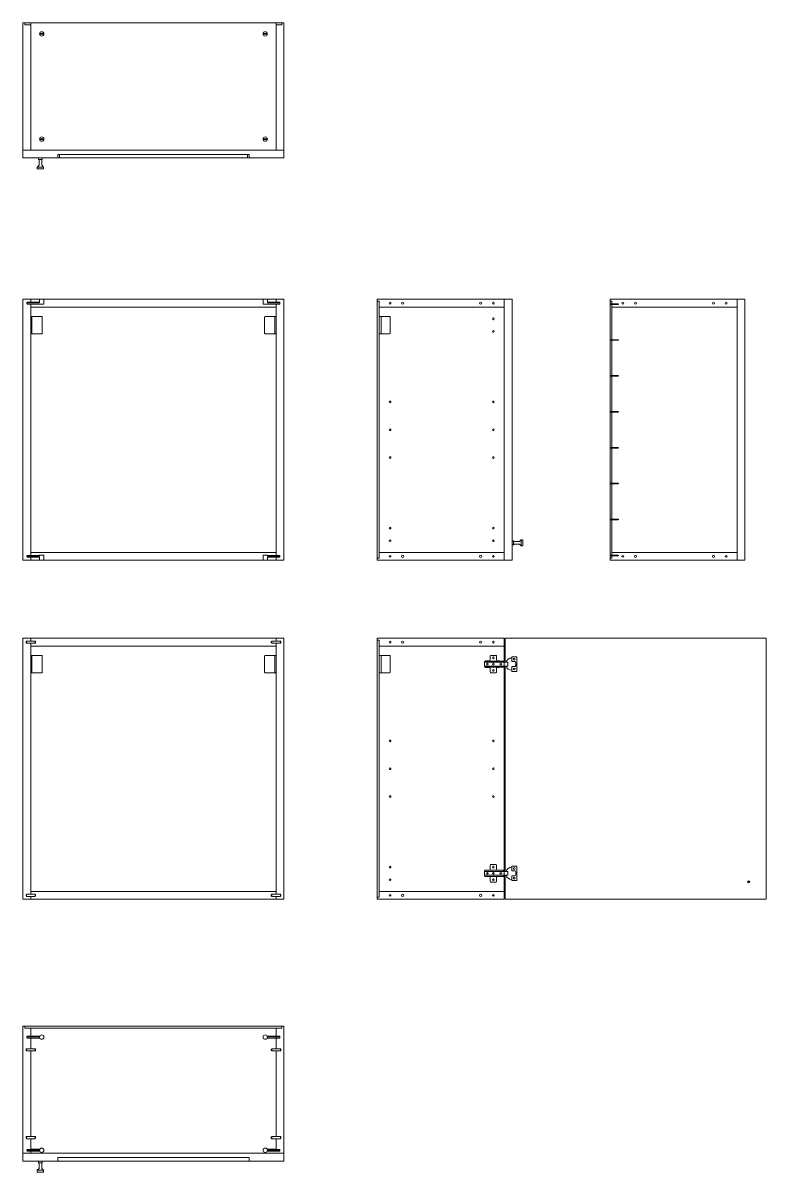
# Model space of a CAD drawing. Header units: centimetres. Extents: x -2268 to 3762, y -1681 to 1458.
# Drawn here: x 3379.1 to 3550, y -1449.5 to -1185.4 of the extents above; entities that cross this region are included whole.
import ezdxf

# ---------------------------------------------------------------- set-up
doc = ezdxf.new("R2010")
doc.units = ezdxf.units.CM
for name, color, linetype, lineweight in [('0_Num_Penna__6', 6, 'Continuous', 18), ('A-FURN_Num_Penna__252_Num_Penna__252_Num_Penna__3_Num_Penna__252_Num_Penna__252_Num_Penna__252_Num_Penna__252_Num_Penna__252_Num_Penna__252_Num_Penna__252_Num_Penna__252_Num_Penna__252_Num_Penna__252_Num_Penna__252_Num_Penna__5', 5, 'Continuous', 18), ('A-FURN_Num_Penna__252_Num_Penna__252_Num_Penna__3_Num_Penna__252_Num_Penna__252_Num_Penna__252_Num_Penna__252_Num_Penna__252_Num_Penna__252_Num_Penna__252_Num_Penna__252_Num_Penna__252_Num_Penna__252_Num_Penna__252_Num_Penna__6', 6, 'Continuous', 18), ('A-SECT-PATT_Num_Penna__6_Num_Penna__6_Num_Penna__6_Num_Penna__6_Num_Penna__6_Num_Penna__6_Num_Penna__6_Num_Penna__6_Num_Penna__6_Num_Penna__6_Num_Penna__6_Num_Penna__6_Num_Penna__6_Num_Penna__2', 2, 'Continuous', 18), ('A-SECT-PATT_Num_Penna__6_Num_Penna__6_Num_Penna__6_Num_Penna__6_Num_Penna__6_Num_Penna__6_Num_Penna__6_Num_Penna__6_Num_Penna__6_Num_Penna__6_Num_Penna__6_Num_Penna__6_Num_Penna__6_Num_Penna__6', 6, 'Continuous', 18), ('INFO_Num_Penna__2_Num_Penna__2_Num_Penna__2_Num_Penna__2_Num_Penna__5', 5, 'Continuous', 18), ('PDF _Geometria_Num_Penna__5', 5, 'Continuous', 18), ('PDF10_Geometry_Num_Penna__7_Num_Penna__7_Num_Penna__7_Num_Penna__7_Num_Penna__7_Num_Penna__7_Num_Penna__7_Num_Penna__6', 6, 'Continuous', 18), ('PDF10_Solid Fills_Num_Penna__5_Num_Penna__5_Num_Penna__5_Num_Penna__5_Num_Penna__5_Num_Penna__5_Num_Penna__5_Num_Penna__5', 5, 'Continuous', 18), ('PDF10_Solid Fills_Num_Penna__82_Num_Penna__82_Num_Penna__82_Num_Penna__82_Num_Penna__82_Num_Penna__82_Num_Penna__82_Num_Penna__82', 82, 'Continuous', 18), ('PDF16_Geometry_Num_Penna__5_Num_Penna__5_Num_Penna__5_Num_Penna__5_Num_Penna__5_Num_Penna__5_Num_Penna__5_Num_Penna__5_Num_Penna__5_Num_Penna__5_Num_Penna__5_Num_Penna__5_Num_Penna__5_Num_Penna__5', 5, 'Continuous', 18), ('PDF16_Geometry_Num_Penna__6_Num_Penna__6_Num_Penna__3_Num_Penna__3_Num_Penna__3_Num_Penna__3_Num_Penna__3_Num_Penna__3_Num_Penna__3_Num_Penna__3_Num_Penna__3_Num_Penna__3_Num_Penna__3_Num_Penna__3', 3, 'Continuous', 18), ('PDF16_Geometry_Num_Penna__6_Num_Penna__6_Num_Penna__6_Num_Penna__6_Num_Penna__6_Num_Penna__6_Num_Penna__6_Num_Penna__6_Num_Penna__6_Num_Penna__6_Num_Penna__6_Num_Penna__6_Num_Penna__6_Num_Penna__2', 2, 'Continuous', 18), ('PDF16_Geometry_Num_Penna__6_Num_Penna__6_Num_Penna__6_Num_Penna__6_Num_Penna__6_Num_Penna__6_Num_Penna__6_Num_Penna__6_Num_Penna__6_Num_Penna__6_Num_Penna__6_Num_Penna__6_Num_Penna__6_Num_Penna__5', 5, 'Continuous', 18), ('PDF16_Geometry_Num_Penna__6_Num_Penna__6_Num_Penna__6_Num_Penna__6_Num_Penna__6_Num_Penna__6_Num_Penna__6_Num_Penna__6_Num_Penna__6_Num_Penna__6_Num_Penna__6_Num_Penna__6_Num_Penna__6_Num_Penna__6', 6, 'Continuous', 18), ('PDF22_Geometry_Num_Penna__1_Num_Penna__255_Num_Penna__255_Num_Penna__255_Num_Penna__255_Num_Penna__5', 5, 'Continuous', 18), ('PDF22_Geometry_Num_Penna__1_Num_Penna__255_Num_Penna__255_Num_Penna__255_Num_Penna__255_Num_Penna__6', 6, 'Continuous', 18), ('PDF22_Geometry_Num_Penna__1_Num_Penna__255_Num_Penna__5_Num_Penna__5_Num_Penna__5', 5, 'Continuous', 18), ('PDF22_Solid Fills_Num_Penna__7_Num_Penna__7_Num_Penna__254_Num_Penna__254_Num_Penna__254_Num_Penna__254', 254, 'Continuous', 18), ('PDF2_Geometry_Num_Penna__7_Num_Penna__7_Num_Penna__7_Num_Penna__7_Num_Penna__7_Num_Penna__7_Num_Penna__7_Num_Penna__5', 5, 'Continuous', 18), ('PDF2_Geometry_Num_Penna__7_Num_Penna__7_Num_Penna__7_Num_Penna__7_Num_Penna__7_Num_Penna__7_Num_Penna__7_Num_Penna__6', 6, 'Continuous', 18), ('VITE_Num_Penna__5', 5, 'Continuous', 18), ('VITE_Num_Penna__6', 6, 'Continuous', 18)]:
    doc.layers.add(name, color=color, linetype=linetype, lineweight=lineweight)

msp = doc.modelspace()

# ---------------------------------------------------------------- linework, layer by layer
at = {"layer": '0_Num_Penna__6', "color": 6, "linetype": 'Continuous', "lineweight": 18}
for p, q in [((3382.9198, -1249.529), (3382.9198, -1248.8576)), ((3383.9198, -1250.0149), (3383.9198, -1248.8576)), ((3434.3198, -1250.0149), (3434.3198, -1248.8576)), ((3435.3198, -1249.529), (3435.3198, -1248.8576)), ((3380.9198, -1249.529), (3382.9198, -1249.529)), ((3382.9198, -1250.0149), (3382.9198, -1249.9861)), ((3382.9198, -1250.0149), (3383.9198, -1250.0149)), ((3435.3198, -1250.0149), (3434.3198, -1250.0149)), ((3437.3198, -1249.529), (3435.3198, -1249.529)), ((3435.3198, -1250.0149), (3435.3198, -1249.9861)), ((3380.9198, -1308.1861), (3382.9198, -1308.1861)), ((3382.9198, -1307.7002), (3383.9198, -1307.7002)), ((3382.9198, -1307.7002), (3382.9198, -1307.729)), ((3382.9198, -1308.1861), (3382.9198, -1308.8576)), ((3383.9198, -1307.7002), (3383.9198, -1307.729)), ((3383.9198, -1307.729), (3383.9198, -1308.8576)), ((3435.3198, -1307.7002), (3434.3198, -1307.7002)), ((3434.3198, -1307.7002), (3434.3198, -1307.729)), ((3434.3198, -1307.729), (3434.3198, -1308.8576)), ((3435.3198, -1307.7002), (3435.3198, -1307.729)), ((3437.3198, -1308.1861), (3435.3198, -1308.1861)), ((3435.3198, -1308.1861), (3435.3198, -1308.8576)), ((3379.9198, -1327.4306), (3379.8198, -1327.5306)), ((3379.8198, -1327.5306), (3379.8198, -1327.8306)), ((3379.9198, -1327.9306), (3379.8198, -1327.8306)), ((3381.9198, -1327.4306), (3382.0198, -1327.5306)), ((3381.9198, -1327.9306), (3382.0198, -1327.8306)), ((3382.0198, -1327.5306), (3382.0198, -1327.8306)), ((3436.3198, -1327.4306), (3436.2198, -1327.5306)), ((3436.2198, -1327.5306), (3436.2198, -1327.8306)), ((3436.3198, -1327.9306), (3436.2198, -1327.8306)), ((3438.3198, -1327.4306), (3438.4198, -1327.5306)), ((3438.3198, -1327.9306), (3438.4198, -1327.8306)), ((3438.4198, -1327.5306), (3438.4198, -1327.8306)), ((3379.9198, -1385.6306), (3379.8198, -1385.7306)), ((3379.8198, -1386.0306), (3379.8198, -1385.7306)), ((3379.9198, -1386.1306), (3379.8198, -1386.0306)), ((3381.9198, -1385.6306), (3382.0198, -1385.7306)), ((3381.9198, -1386.1306), (3382.0198, -1386.0306)), ((3382.0198, -1386.0306), (3382.0198, -1385.7306)), ((3436.3198, -1385.6306), (3436.2198, -1385.7306)), ((3436.2198, -1386.0306), (3436.2198, -1385.7306)), ((3436.3198, -1386.1306), (3436.2198, -1386.0306)), ((3438.3198, -1385.6306), (3438.4198, -1385.7306)), ((3438.3198, -1386.1306), (3438.4198, -1386.0306)), ((3438.4198, -1386.0306), (3438.4198, -1385.7306)), ((3380.9198, -1418.7092), (3382.9751, -1418.7092)), ((3437.3198, -1418.7092), (3435.2645, -1418.7092)), ((3379.9198, -1421.134), (3379.8198, -1421.234)), ((3379.8198, -1421.234), (3379.8198, -1421.534)), ((3379.9198, -1421.634), (3379.8198, -1421.534)), ((3381.9198, -1421.134), (3382.0198, -1421.234)), ((3381.9198, -1421.634), (3382.0198, -1421.534)), ((3382.0198, -1421.234), (3382.0198, -1421.534)), ((3436.3198, -1421.134), (3436.2198, -1421.234)), ((3436.2198, -1421.234), (3436.2198, -1421.534)), ((3436.3198, -1421.634), (3436.2198, -1421.534)), ((3438.3198, -1421.134), (3438.4198, -1421.234)), ((3438.3198, -1421.634), (3438.4198, -1421.534)), ((3438.4198, -1421.234), (3438.4198, -1421.534)), ((3379.9198, -1441.3272), (3379.8198, -1441.4272)), ((3379.8198, -1441.7272), (3379.8198, -1441.4272)), ((3379.9198, -1441.8272), (3379.8198, -1441.7272)), ((3381.9198, -1441.3272), (3382.0198, -1441.4272)), ((3381.9198, -1441.8272), (3382.0198, -1441.7272)), ((3382.0198, -1441.7272), (3382.0198, -1441.4272)), ((3436.3198, -1441.3272), (3436.2198, -1441.4272)), ((3436.2198, -1441.7272), (3436.2198, -1441.4272)), ((3436.3198, -1441.8272), (3436.2198, -1441.7272)), ((3438.3198, -1441.3272), (3438.4198, -1441.4272)), ((3438.3198, -1441.8272), (3438.4198, -1441.7272)), ((3438.4198, -1441.7272), (3438.4198, -1441.4272)), ((3380.9198, -1444.252), (3382.9751, -1444.252)), ((3437.3198, -1444.252), (3435.2645, -1444.252))]:
    msp.add_line(p, q, dxfattribs=at)
for p in [(3382.9198, -1307.729), (3435.3198, -1307.729)]:
    msp.add_point(p, dxfattribs=at)
at = {"layer": 'A-FURN_Num_Penna__252_Num_Penna__252_Num_Penna__3_Num_Penna__252_Num_Penna__252_Num_Penna__252_Num_Penna__252_Num_Penna__252_Num_Penna__252_Num_Penna__252_Num_Penna__252_Num_Penna__252_Num_Penna__252_Num_Penna__252_Num_Penna__5', "color": 5, "linetype": 'Continuous', "lineweight": 18}
for p, q in [((3380.9198, -1249.561), (3380.9198, -1249.6273)), ((3380.9198, -1249.888), (3380.9198, -1249.9542)), ((3437.3198, -1249.561), (3437.3198, -1249.6273)), ((3437.3198, -1249.888), (3437.3198, -1249.9542)), ((3514.1142, -1249.8326), (3514.1142, -1250.1326)), ((3514.1742, -1249.9103), (3514.1742, -1250.0549)), ((3514.1142, -1258.0826), (3514.1142, -1258.3826)), ((3514.1742, -1258.1603), (3514.1742, -1258.3049)), ((3514.1742, -1266.4103), (3514.1742, -1266.5549)), ((3514.1142, -1274.5826), (3514.1142, -1274.8826)), ((3514.1742, -1274.6603), (3514.1742, -1274.8049)), ((3514.1142, -1282.8326), (3514.1142, -1283.1326)), ((3514.1742, -1282.9103), (3514.1742, -1283.0549)), ((3514.1142, -1291.0826), (3514.1142, -1291.3826)), ((3514.1742, -1291.1603), (3514.1742, -1291.3049)), ((3514.1142, -1299.3326), (3514.1142, -1299.6326)), ((3514.1742, -1299.4103), (3514.1742, -1299.5549)), ((3380.9198, -1307.8271), (3380.9198, -1307.761)), ((3380.9198, -1308.1542), (3380.9198, -1308.0878)), ((3437.3198, -1307.8271), (3437.3198, -1307.761)), ((3437.3198, -1308.1542), (3437.3198, -1308.0878)), ((3514.1142, -1307.5826), (3514.1142, -1307.8826)), ((3514.1742, -1307.6603), (3514.1742, -1307.8049)), ((3489.7854, -1332.2808), (3489.7854, -1333.1804)), ((3489.7854, -1381.2804), (3489.7854, -1380.3808)), ((3380.9198, -1418.284), (3380.9198, -1418.6772)), ((3437.3198, -1418.284), (3437.3198, -1418.6772)), ((3380.9198, -1444.6772), (3380.9198, -1444.284)), ((3437.3198, -1444.6772), (3437.3198, -1444.284))]:
    msp.add_line(p, q, dxfattribs=at)
for centre in [(3466.4354, -1249.7576), (3484.3854, -1249.7576), (3519.9642, -1249.7576), (3537.9142, -1249.7576), (3466.4354, -1307.9576), (3484.3854, -1307.9576), (3519.9642, -1307.9576), (3537.9142, -1307.9576), (3466.4354, -1327.6806), (3484.3854, -1327.6806), (3466.4354, -1385.8806), (3484.3854, -1385.8806)]:
    msp.add_circle(centre, 0.25, dxfattribs=at)
at = {"layer": 'A-FURN_Num_Penna__252_Num_Penna__252_Num_Penna__3_Num_Penna__252_Num_Penna__252_Num_Penna__252_Num_Penna__252_Num_Penna__252_Num_Penna__252_Num_Penna__252_Num_Penna__252_Num_Penna__252_Num_Penna__252_Num_Penna__252_Num_Penna__6', "color": 6, "linetype": 'Continuous', "lineweight": 18}
for p, q in [((3380.9198, -1249.561), (3380.0893, -1249.561)), ((3380.0893, -1249.561), (3380.0893, -1249.6273)), ((3380.0893, -1249.9542), (3380.0893, -1249.8878)), ((3380.9198, -1249.9542), (3380.0893, -1249.9542)), ((3437.3198, -1249.561), (3438.1502, -1249.561)), ((3437.3198, -1249.9542), (3438.1502, -1249.9542)), ((3438.1502, -1249.561), (3438.1502, -1249.6273)), ((3438.1502, -1249.9542), (3438.1502, -1249.8878)), ((3514.1142, -1249.8326), (3514.1742, -1249.8326)), ((3514.1142, -1250.1326), (3514.1742, -1250.1326)), ((3514.1742, -1249.8326), (3514.1742, -1249.9103)), ((3514.1742, -1249.9103), (3516.0078, -1249.9103)), ((3514.1742, -1250.0549), (3516.0078, -1250.0549)), ((3514.1742, -1250.0549), (3514.1742, -1250.1326)), ((3514.1142, -1258.0826), (3514.1742, -1258.0826)), ((3514.1142, -1258.3826), (3514.1742, -1258.3826)), ((3514.1742, -1258.0826), (3514.1742, -1258.1603)), ((3514.1742, -1258.1603), (3516.0078, -1258.1603)), ((3514.1742, -1258.3049), (3516.0078, -1258.3049)), ((3514.1742, -1258.3049), (3514.1742, -1258.3826)), ((3514.1142, -1266.3326), (3514.1742, -1266.3326)), ((3514.1142, -1266.6326), (3514.1742, -1266.6326)), ((3514.1742, -1266.3326), (3514.1742, -1266.4103)), ((3514.1742, -1266.4103), (3516.0078, -1266.4103)), ((3514.1742, -1266.5549), (3516.0078, -1266.5549)), ((3514.1742, -1266.5549), (3514.1742, -1266.6326)), ((3514.1142, -1274.5826), (3514.1742, -1274.5826)), ((3514.1142, -1274.8826), (3514.1742, -1274.8826)), ((3514.1742, -1274.5826), (3514.1742, -1274.6603)), ((3514.1742, -1274.6603), (3516.0078, -1274.6603)), ((3514.1742, -1274.8049), (3516.0078, -1274.8049)), ((3514.1742, -1274.8049), (3514.1742, -1274.8826)), ((3514.1142, -1282.8326), (3514.1742, -1282.8326)), ((3514.1142, -1283.1326), (3514.1742, -1283.1326)), ((3514.1742, -1282.8326), (3514.1742, -1282.9103)), ((3514.1742, -1282.9103), (3516.0078, -1282.9103)), ((3514.1742, -1283.0549), (3516.0078, -1283.0549)), ((3514.1742, -1283.0549), (3514.1742, -1283.1326)), ((3514.1142, -1291.0826), (3514.1742, -1291.0826)), ((3514.1142, -1291.3826), (3514.1742, -1291.3826)), ((3514.1742, -1291.0826), (3514.1742, -1291.1603)), ((3514.1742, -1291.1603), (3516.0078, -1291.1603)), ((3514.1742, -1291.3049), (3516.0078, -1291.3049)), ((3514.1742, -1291.3049), (3514.1742, -1291.3826)), ((3514.1142, -1299.3326), (3514.1742, -1299.3326)), ((3514.1742, -1299.3326), (3514.1742, -1299.4103)), ((3514.1742, -1299.4103), (3516.0078, -1299.4103)), ((3514.1142, -1299.6326), (3514.1742, -1299.6326)), ((3514.1742, -1299.5549), (3516.0078, -1299.5549)), ((3514.1742, -1299.5549), (3514.1742, -1299.6326)), ((3380.9198, -1307.761), (3380.0893, -1307.761)), ((3380.0893, -1307.761), (3380.0893, -1307.8273)), ((3380.0893, -1308.1542), (3380.0893, -1308.0878)), ((3380.9198, -1308.1542), (3380.0893, -1308.1542)), ((3437.3198, -1307.761), (3438.1502, -1307.761)), ((3437.3198, -1308.1542), (3438.1502, -1308.1542)), ((3438.1502, -1307.761), (3438.1502, -1307.8273)), ((3438.1502, -1308.1542), (3438.1502, -1308.0878)), ((3514.1142, -1307.5826), (3514.1742, -1307.5826)), ((3514.1142, -1307.8826), (3514.1742, -1307.8826)), ((3514.1742, -1307.5826), (3514.1742, -1307.6603)), ((3514.1742, -1307.6603), (3516.0078, -1307.6603)), ((3514.1742, -1307.8049), (3516.0078, -1307.8049)), ((3514.1742, -1307.8049), (3514.1742, -1307.8826)), ((3380.9198, -1418.284), (3380.0893, -1418.284)), ((3380.0893, -1418.284), (3380.0893, -1418.3504)), ((3437.3198, -1418.284), (3438.1502, -1418.284)), ((3438.1502, -1418.284), (3438.1502, -1418.3504)), ((3380.0893, -1418.6772), (3380.0893, -1418.6109)), ((3380.9198, -1418.6772), (3380.0893, -1418.6772)), ((3437.3198, -1418.6772), (3438.1502, -1418.6772)), ((3438.1502, -1418.6772), (3438.1502, -1418.6109)), ((3380.9198, -1444.284), (3380.0893, -1444.284)), ((3380.0893, -1444.284), (3380.0893, -1444.3504)), ((3380.0893, -1444.6772), (3380.0893, -1444.6109)), ((3380.9198, -1444.6772), (3380.0893, -1444.6772)), ((3437.3198, -1444.284), (3438.1502, -1444.284)), ((3437.3198, -1444.6772), (3438.1502, -1444.6772)), ((3438.1502, -1444.284), (3438.1502, -1444.3504)), ((3438.1502, -1444.6772), (3438.1502, -1444.6109))]:
    msp.add_line(p, q, dxfattribs=at)
at = {"layer": 'A-SECT-PATT_Num_Penna__6_Num_Penna__6_Num_Penna__6_Num_Penna__6_Num_Penna__6_Num_Penna__6_Num_Penna__6_Num_Penna__6_Num_Penna__6_Num_Penna__6_Num_Penna__6_Num_Penna__6_Num_Penna__6_Num_Penna__2', "color": 2, "linetype": 'Continuous', "lineweight": 18}
for p, q in [((3489.9854, -1326.7806), (3549.9854, -1326.7806)), ((3489.9854, -1386.7806), (3549.9854, -1386.7806))]:
    msp.add_line(p, q, dxfattribs=at)
at = {"layer": 'A-SECT-PATT_Num_Penna__6_Num_Penna__6_Num_Penna__6_Num_Penna__6_Num_Penna__6_Num_Penna__6_Num_Penna__6_Num_Penna__6_Num_Penna__6_Num_Penna__6_Num_Penna__6_Num_Penna__6_Num_Penna__6_Num_Penna__6', "color": 6, "linetype": 'Continuous', "lineweight": 18}
for p, q in [((3387.1198, -1215.5576), (3387.1198, -1216.3576)), ((3387.5198, -1215.5576), (3387.5198, -1216.3576)), ((3430.7198, -1215.5576), (3430.7198, -1216.3576)), ((3431.1198, -1215.5576), (3431.1198, -1216.3576)), ((3379.1198, -1248.8576), (3380.9198, -1248.8576)), ((3379.1198, -1248.8576), (3379.1198, -1308.8576)), ((3380.9198, -1248.8576), (3380.9198, -1249.561)), ((3380.9198, -1248.8576), (3382.9198, -1248.8576)), ((3383.9198, -1248.8576), (3434.3198, -1248.8576)), ((3435.3198, -1248.8576), (3437.3198, -1248.8576)), ((3437.3198, -1248.8576), (3437.3198, -1249.561)), ((3437.3198, -1248.8576), (3439.1198, -1248.8576)), ((3439.1198, -1248.8576), (3439.1198, -1308.8576)), ((3380.9198, -1249.9861), (3380.9198, -1307.761)), ((3437.3198, -1249.9542), (3437.3198, -1307.729)), ((3461.0354, -1249.3076), (3461.0354, -1307.0576)), ((3514.5642, -1249.3076), (3514.5642, -1249.9103)), ((3514.5642, -1250.0549), (3514.5642, -1258.1603)), ((3514.5642, -1258.3049), (3514.5642, -1266.4103)), ((3514.5642, -1266.5549), (3514.5642, -1274.6603)), ((3514.5642, -1274.8049), (3514.5642, -1282.9103)), ((3514.5642, -1283.0549), (3514.5642, -1291.1603)), ((3514.5642, -1291.3049), (3514.5642, -1299.4103)), ((3514.5642, -1299.5549), (3514.5642, -1307.0576)), ((3380.9198, -1307.0576), (3437.3198, -1307.0576)), ((3461.0354, -1307.0576), (3461.0354, -1308.4076)), ((3514.5642, -1307.0576), (3514.5642, -1307.6603)), ((3379.1198, -1308.8576), (3434.3198, -1308.8576)), ((3380.9198, -1307.729), (3380.9198, -1307.761)), ((3380.9198, -1308.1861), (3380.9198, -1308.8576)), ((3435.3198, -1308.8576), (3439.1198, -1308.8576)), ((3437.3198, -1307.729), (3437.3198, -1307.761)), ((3437.3198, -1308.1542), (3437.3198, -1308.8576)), ((3514.5642, -1307.8049), (3514.5642, -1308.4076)), ((3379.1198, -1326.7806), (3380.9198, -1326.7806)), ((3379.1198, -1326.7806), (3379.1198, -1386.7806)), ((3380.9198, -1326.7806), (3380.9198, -1327.4306)), ((3380.9198, -1326.7806), (3437.3198, -1326.7806)), ((3380.9198, -1327.9306), (3380.9198, -1385.6306)), ((3437.3198, -1326.7806), (3437.3198, -1327.4306)), ((3437.3198, -1326.7806), (3439.1198, -1326.7806)), ((3437.3198, -1327.9306), (3437.3198, -1385.6306)), ((3439.1198, -1326.7806), (3439.1198, -1386.7806)), ((3461.0354, -1327.2306), (3461.0354, -1384.9806)), ((3380.9198, -1384.9806), (3437.3198, -1384.9806)), ((3380.9198, -1386.1306), (3380.9198, -1386.7806)), ((3437.3198, -1386.1306), (3437.3198, -1386.7806)), ((3461.0354, -1384.9806), (3461.0354, -1386.3306)), ((3379.1198, -1386.7806), (3439.1198, -1386.7806)), ((3387.1198, -1446.1806), (3387.1198, -1446.9806)), ((3431.1198, -1446.1806), (3431.1198, -1446.9806))]:
    msp.add_line(p, q, dxfattribs=at)
at = {"layer": 'INFO_Num_Penna__2_Num_Penna__2_Num_Penna__2_Num_Penna__2_Num_Penna__5', "color": 5, "linetype": 'Continuous', "lineweight": 18}
for p, q in [((3381.1866, -1252.8073), (3380.9198, -1252.8073)), ((3381.1698, -1252.9475), (3381.1698, -1256.667)), ((3381.1866, -1252.8073), (3383.4321, -1252.8073)), ((3383.5617, -1256.667), (3383.5617, -1252.9475)), ((3434.6779, -1256.667), (3434.6779, -1252.9475)), ((3437.053, -1252.8073), (3434.8075, -1252.8073)), ((3437.053, -1252.8073), (3437.3198, -1252.8073)), ((3437.0698, -1252.9475), (3437.0698, -1256.667)), ((3461.0354, -1252.8073), (3463.4286, -1252.8073)), ((3461.5151, -1252.9475), (3461.5151, -1256.667)), ((3463.5582, -1256.667), (3463.5582, -1252.9475)), ((3380.9198, -1256.8073), (3381.1866, -1256.8073)), ((3381.1866, -1256.8073), (3383.4321, -1256.8073)), ((3437.053, -1256.8073), (3434.8075, -1256.8073)), ((3437.3198, -1256.8073), (3437.053, -1256.8073)), ((3461.0354, -1256.8073), (3463.4286, -1256.8073)), ((3381.1866, -1330.7303), (3380.9198, -1330.7303)), ((3381.1698, -1330.8706), (3381.1698, -1334.59)), ((3381.1866, -1330.7303), (3383.4321, -1330.7303)), ((3383.5617, -1334.59), (3383.5617, -1330.8706)), ((3434.6779, -1334.59), (3434.6779, -1330.8706)), ((3437.053, -1330.7303), (3434.8075, -1330.7303)), ((3437.053, -1330.7303), (3437.3198, -1330.7303)), ((3437.0698, -1330.8706), (3437.0698, -1334.59)), ((3461.0354, -1330.7303), (3463.4286, -1330.7303)), ((3461.5151, -1330.8706), (3461.5151, -1334.59)), ((3463.5582, -1334.59), (3463.5582, -1330.8706)), ((3380.9198, -1334.7303), (3381.1866, -1334.7303)), ((3381.1866, -1334.7303), (3383.4321, -1334.7303)), ((3437.053, -1334.7303), (3434.8075, -1334.7303)), ((3437.3198, -1334.7303), (3437.053, -1334.7303)), ((3461.0354, -1334.7303), (3463.4286, -1334.7303))]:
    msp.add_line(p, q, dxfattribs=at)
for centre, start, end in [((3381.0279, -1252.9486), 0.438313, 85.025899), ((3383.4198, -1252.9486), 0.438313, 85.025899), ((3434.8198, -1252.9486), 94.974101, 179.561687), ((3437.2117, -1252.9486), 94.974101, 179.561687), ((3461.3731, -1252.9486), 0.438313, 85.025899), ((3463.4163, -1252.9486), 0.438313, 85.025899), ((3381.0279, -1256.6659), 274.974101, 359.561687), ((3383.4198, -1256.6659), 274.974101, 359.561687), ((3434.8198, -1256.6659), 180.438313, 265.025899), ((3437.2117, -1256.6659), 180.438313, 265.025899), ((3461.3731, -1256.6659), 274.974101, 359.561687), ((3463.4163, -1256.6659), 274.974101, 359.561687), ((3381.0279, -1330.8717), 0.438313, 85.025899), ((3383.4198, -1330.8717), 0.438313, 85.025899), ((3434.8198, -1330.8717), 94.974101, 179.561687), ((3437.2117, -1330.8717), 94.974101, 179.561687), ((3461.3731, -1330.8717), 0.438313, 85.025899), ((3463.4163, -1330.8717), 0.438313, 85.025899), ((3381.0279, -1334.5889), 274.974101, 359.561687), ((3383.4198, -1334.5889), 274.974101, 359.561687), ((3434.8198, -1334.5889), 180.438313, 265.025899), ((3437.2117, -1334.5889), 180.438313, 265.025899), ((3461.3731, -1334.5889), 274.974101, 359.561687), ((3463.4163, -1334.5889), 274.974101, 359.561687)]:
    msp.add_arc(centre, 0.1419, start, end, dxfattribs=at)
at = {"layer": 'PDF _Geometria_Num_Penna__5', "color": 5, "linetype": 'Continuous', "lineweight": 18, "flags": 128}
for points in [[(3488.6349, -1332.0321), (3488.6349, -1331.9792), (3488.2369, -1331.9792, -0.41421356), (3488.0369, -1331.7792), (3488.0369, -1330.9303, 0.41421356), (3487.8369, -1330.7303), (3486.734, -1330.7303, 0.41421356), (3486.534, -1330.9303), (3486.534, -1331.7792, -0.41421356), (3486.334, -1331.9792), (3485.4851, -1331.9792, 0.41421356), (3485.2851, -1332.1792), (3485.2851, -1333.2821, 0.41421356), (3485.4851, -1333.4821), (3486.334, -1333.4821, -0.41421356), (3486.534, -1333.6821), (3486.534, -1334.531, 0.41421356), (3486.734, -1334.731), (3487.8369, -1334.731, 0.41421356), (3488.0369, -1334.531), (3488.0369, -1333.6821, -0.41421356), (3488.2369, -1333.4821), (3488.6349, -1333.4821), (3488.6349, -1333.4292)], [(3488.6349, -1381.5291), (3488.6349, -1381.5821), (3488.2369, -1381.5821, 0.41421356), (3488.0369, -1381.7821), (3488.0369, -1382.6309, -0.41421356), (3487.8369, -1382.8309), (3486.734, -1382.8309, -0.41421356), (3486.534, -1382.6309), (3486.534, -1381.7821, 0.41421356), (3486.334, -1381.5821), (3485.4851, -1381.5821, -0.41421356), (3485.2851, -1381.3821), (3485.2851, -1380.2792, -0.41421356), (3485.4851, -1380.0792), (3486.334, -1380.0792, 0.41421356), (3486.534, -1379.8792), (3486.534, -1379.0303, -0.41421356), (3486.734, -1378.8303), (3487.8369, -1378.8303, -0.41421356), (3488.0369, -1379.0303), (3488.0369, -1379.8792, 0.41421356), (3488.2369, -1380.0792), (3488.6349, -1380.0792), (3488.6349, -1380.1321)]]:
    msp.add_lwpolyline(points, format="xyb", dxfattribs=at)
for points in [[(3492.6462, -1331.0584), (3492.6462, -1334.4029), (3491.5296, -1334.4029), (3491.5296, -1333.3075), (3492.2757, -1333.3075), (3492.4662, -1333.027), (3492.4662, -1332.7306), (3492.4662, -1332.4343)], [(3492.4662, -1332.4343), (3492.2757, -1332.1538), (3491.5296, -1332.1538), (3491.5296, -1331.0584), (3492.6462, -1331.0584)], [(3485.2851, -1333.1804), (3489.6351, -1333.1804), (3490.6352, -1333.1804), (3490.6352, -1332.2808), (3489.6351, -1332.2808), (3485.2851, -1332.2808)], [(3489.6351, -1332.0321), (3485.3496, -1332.0321)], [(3485.3496, -1333.4292), (3489.6351, -1333.4292), (3489.6351, -1333.1804)], [(3489.6351, -1332.2808), (3489.6351, -1332.0321)], [(3485.2851, -1380.3808), (3489.6351, -1380.3808), (3490.6352, -1380.3808), (3490.6352, -1381.2804), (3489.6351, -1381.2804), (3485.2851, -1381.2804)], [(3485.3496, -1380.1321), (3489.6351, -1380.1321), (3489.6351, -1380.3808)], [(3489.6351, -1381.2804), (3489.6351, -1381.5292)], [(3492.6462, -1382.5028), (3492.6462, -1379.1584), (3491.5296, -1379.1584), (3491.5296, -1380.2538), (3492.2757, -1380.2538), (3492.4662, -1380.5343), (3492.4662, -1380.8306), (3492.4662, -1381.1269)], [(3492.4662, -1381.127), (3492.2757, -1381.4074), (3491.5296, -1381.4074), (3491.5296, -1382.5029), (3492.6462, -1382.5029)], [(3489.6351, -1381.5291), (3485.3496, -1381.5291)]]:
    msp.add_lwpolyline(points, dxfattribs=at)
at = {"layer": 'PDF _Geometria_Num_Penna__5', "color": 5, "linetype": 'Continuous', "lineweight": 18}
for centre, radius, start, end in [((3491.5269, -1332.728), 1.3944, 90.001281, 161.159518), ((3491.5268, -1332.7282), 1.3942, 198.835553, 270.003648), ((3491.5269, -1380.8333), 1.3944, 198.840482, 269.998719), ((3491.5268, -1380.833), 1.3942, 89.996352, 161.164447)]:
    msp.add_arc(centre, radius, start, end, dxfattribs=at)
at = {"layer": 'PDF10_Geometry_Num_Penna__7_Num_Penna__7_Num_Penna__7_Num_Penna__7_Num_Penna__7_Num_Penna__7_Num_Penna__7_Num_Penna__6', "color": 6, "linetype": 'Continuous', "lineweight": 18, "flags": 128}
for points in [[(3516.0078, -1249.9103), (3516.1742, -1249.9826)], [(3516.1742, -1249.9826), (3516.0078, -1250.0549)], [(3516.0078, -1258.1603), (3516.1742, -1258.2326)], [(3516.1742, -1258.2326), (3516.0078, -1258.3049)], [(3516.0078, -1266.4103), (3516.1742, -1266.4826)], [(3516.1742, -1266.4826), (3516.0078, -1266.5549)], [(3516.0078, -1274.6603), (3516.1742, -1274.7326)], [(3516.1742, -1274.7326), (3516.0078, -1274.8049)], [(3516.0078, -1282.9103), (3516.1742, -1282.9826)], [(3516.1742, -1282.9826), (3516.0078, -1283.0549)], [(3516.0078, -1291.1603), (3516.1742, -1291.2326)], [(3516.1742, -1291.2326), (3516.0078, -1291.3049)], [(3516.0078, -1299.4103), (3516.1742, -1299.4826)], [(3516.1742, -1299.4826), (3516.0078, -1299.5549)], [(3516.0078, -1307.6603), (3516.1742, -1307.7326)], [(3516.1742, -1307.7326), (3516.0078, -1307.8049)]]:
    msp.add_lwpolyline(points, dxfattribs=at)
at = {"layer": 'PDF10_Solid Fills_Num_Penna__5_Num_Penna__5_Num_Penna__5_Num_Penna__5_Num_Penna__5_Num_Penna__5_Num_Penna__5_Num_Penna__5', "color": 5, "linetype": 'Continuous', "lineweight": 18}
for p, q in [((3383.6731, -1187.8076), (3383.1664, -1187.8076)), ((3383.6731, -1187.9076), (3383.1664, -1187.9076)), ((3434.5664, -1187.8076), (3435.0731, -1187.8076)), ((3434.5664, -1187.9076), (3435.0731, -1187.9076)), ((3383.6731, -1212.0076), (3383.1664, -1212.0076)), ((3383.6731, -1212.1076), (3383.1664, -1212.1076)), ((3434.5664, -1212.0076), (3435.0731, -1212.0076)), ((3434.5664, -1212.1076), (3435.0731, -1212.1076))]:
    msp.add_line(p, q, dxfattribs=at)
for centre in [(3383.4198, -1187.8576), (3434.8198, -1187.8576), (3383.4198, -1212.0576), (3434.8198, -1212.0576), (3383.4198, -1418.4806), (3434.8198, -1418.4806), (3383.4198, -1444.4806), (3434.8198, -1444.4806)]:
    msp.add_circle(centre, 0.5, dxfattribs=at)
for centre, start, end in [((3383.1664, -1187.8576), 90, 270), ((3383.6731, -1187.8576), 270, 90), ((3434.5664, -1187.8576), 90, 270), ((3435.0731, -1187.8576), 270, 90), ((3383.1664, -1212.0576), 90, 270), ((3383.6731, -1212.0576), 270, 90), ((3434.5664, -1212.0576), 90, 270), ((3435.0731, -1212.0576), 270, 90)]:
    msp.add_arc(centre, 0.05, start, end, dxfattribs=at)
at = {"layer": 'PDF10_Solid Fills_Num_Penna__82_Num_Penna__82_Num_Penna__82_Num_Penna__82_Num_Penna__82_Num_Penna__82_Num_Penna__82_Num_Penna__82', "color": 82, "linetype": 'Continuous', "lineweight": 18}
for p, q in [((3382.9223, -1187.8076), (3382.9198, -1187.8076)), ((3382.9223, -1187.9076), (3382.9198, -1187.9076)), ((3383.9198, -1187.8076), (3383.9173, -1187.8076)), ((3383.9198, -1187.9076), (3383.9173, -1187.9076)), ((3434.3198, -1187.8076), (3434.3223, -1187.8076)), ((3434.3198, -1187.9076), (3434.3223, -1187.9076)), ((3435.3173, -1187.8076), (3435.3198, -1187.8076)), ((3435.3173, -1187.9076), (3435.3198, -1187.9076))]:
    msp.add_line(p, q, dxfattribs=at)
at = {"layer": 'PDF16_Geometry_Num_Penna__5_Num_Penna__5_Num_Penna__5_Num_Penna__5_Num_Penna__5_Num_Penna__5_Num_Penna__5_Num_Penna__5_Num_Penna__5_Num_Penna__5_Num_Penna__5_Num_Penna__5_Num_Penna__5_Num_Penna__5', "color": 5, "linetype": 'Continuous', "lineweight": 18}
for p, q in [((3383.5676, -1216.3576), (3382.672, -1216.3576)), ((3382.672, -1216.723), (3382.672, -1216.3576)), ((3383.5676, -1216.723), (3382.672, -1216.723)), ((3382.8205, -1218.0304), (3382.8205, -1216.8715)), ((3383.4191, -1218.0304), (3383.4191, -1216.8715)), ((3383.5676, -1216.723), (3383.5676, -1216.3576)), ((3382.4198, -1218.4664), (3382.8205, -1218.0304)), ((3383.8198, -1218.4664), (3382.4198, -1218.4664)), ((3382.4198, -1218.8576), (3382.4198, -1218.4664)), ((3383.8198, -1218.8576), (3382.4198, -1218.8576)), ((3383.8198, -1218.4664), (3383.4191, -1218.0304)), ((3383.8198, -1218.8576), (3383.8198, -1218.4664)), ((3491.9509, -1304.4098), (3491.5854, -1304.4098)), ((3491.5854, -1304.4098), (3491.5854, -1305.3054)), ((3491.9509, -1304.4098), (3491.9509, -1305.3054)), ((3493.2583, -1304.5583), (3492.0994, -1304.5583)), ((3493.6943, -1304.1576), (3493.2583, -1304.5583)), ((3494.0854, -1304.1576), (3493.6943, -1304.1576)), ((3493.6943, -1304.1576), (3493.6943, -1305.5576)), ((3494.0854, -1304.1576), (3494.0854, -1305.5576)), ((3491.9509, -1305.3054), (3491.5854, -1305.3054)), ((3493.2583, -1305.1569), (3492.0994, -1305.1569)), ((3493.6943, -1305.5576), (3493.2583, -1305.1569)), ((3494.0854, -1305.5576), (3493.6943, -1305.5576)), ((3383.5676, -1446.9806), (3382.672, -1446.9806)), ((3382.672, -1447.3461), (3382.672, -1446.9806)), ((3383.5676, -1447.3461), (3382.672, -1447.3461)), ((3383.5676, -1447.3461), (3383.5676, -1446.9806)), ((3382.4198, -1449.0894), (3382.8205, -1448.6534)), ((3383.8198, -1449.0894), (3382.4198, -1449.0894)), ((3382.4198, -1449.4806), (3382.4198, -1449.0894)), ((3383.8198, -1449.4806), (3382.4198, -1449.4806)), ((3382.8205, -1448.6534), (3382.8205, -1447.4945)), ((3383.4191, -1448.6534), (3383.4191, -1447.4945)), ((3383.8198, -1449.0894), (3383.4191, -1448.6534)), ((3383.8198, -1449.4806), (3383.8198, -1449.0894))]:
    msp.add_line(p, q, dxfattribs=at)
for centre, start, end in [((3382.672, -1216.8715), 0, 90), ((3383.5676, -1216.8715), 90, 180), ((3492.0994, -1304.4098), 180, 270), ((3492.0994, -1305.3054), 90, 180), ((3382.672, -1447.4945), 0, 90), ((3383.5676, -1447.4945), 90, 180)]:
    msp.add_arc(centre, 0.1485, start, end, dxfattribs=at)
at = {"layer": 'PDF16_Geometry_Num_Penna__6_Num_Penna__6_Num_Penna__3_Num_Penna__3_Num_Penna__3_Num_Penna__3_Num_Penna__3_Num_Penna__3_Num_Penna__3_Num_Penna__3_Num_Penna__3_Num_Penna__3_Num_Penna__3_Num_Penna__3', "color": 3, "linetype": 'Continuous', "lineweight": 18}
for p, q in [((3379.5698, -1185.3576), (3380.9198, -1185.3576)), ((3437.3198, -1185.3576), (3438.6698, -1185.3576))]:
    msp.add_line(p, q, dxfattribs=at)
at = {"layer": 'PDF16_Geometry_Num_Penna__6_Num_Penna__6_Num_Penna__6_Num_Penna__6_Num_Penna__6_Num_Penna__6_Num_Penna__6_Num_Penna__6_Num_Penna__6_Num_Penna__6_Num_Penna__6_Num_Penna__6_Num_Penna__6_Num_Penna__2', "color": 2, "linetype": 'Continuous', "lineweight": 18}
for p, q in [((3489.9854, -1326.7806), (3489.9854, -1332.2808)), ((3549.9854, -1326.7806), (3549.9854, -1386.7806)), ((3489.9854, -1333.1804), (3489.9854, -1380.3808)), ((3489.9854, -1381.2804), (3489.9854, -1386.7806))]:
    msp.add_line(p, q, dxfattribs=at)
at = {"layer": 'PDF16_Geometry_Num_Penna__6_Num_Penna__6_Num_Penna__6_Num_Penna__6_Num_Penna__6_Num_Penna__6_Num_Penna__6_Num_Penna__6_Num_Penna__6_Num_Penna__6_Num_Penna__6_Num_Penna__6_Num_Penna__6_Num_Penna__5', "color": 5, "linetype": 'Continuous', "lineweight": 18}
msp.add_line((3387.1198, -1446.9806), (3431.1198, -1446.9806), dxfattribs=at)
at = {"layer": 'PDF16_Geometry_Num_Penna__6_Num_Penna__6_Num_Penna__6_Num_Penna__6_Num_Penna__6_Num_Penna__6_Num_Penna__6_Num_Penna__6_Num_Penna__6_Num_Penna__6_Num_Penna__6_Num_Penna__6_Num_Penna__6_Num_Penna__6', "color": 6, "linetype": 'Continuous', "lineweight": 18}
for p, q in [((3379.1198, -1185.3576), (3379.5698, -1185.3576)), ((3379.1198, -1185.3576), (3379.1198, -1216.3576)), ((3379.5698, -1185.3576), (3379.5698, -1185.8076)), ((3379.5698, -1185.8076), (3380.9198, -1185.8076)), ((3380.9198, -1185.3576), (3380.9198, -1214.5576)), ((3380.9198, -1185.3576), (3437.3198, -1185.3576)), ((3437.3198, -1185.3576), (3437.3198, -1214.5576)), ((3438.6698, -1185.8076), (3437.3198, -1185.8076)), ((3438.6698, -1185.3576), (3438.6698, -1185.8076)), ((3438.6698, -1185.3576), (3439.1198, -1185.3576)), ((3439.1198, -1185.3576), (3439.1198, -1216.3576)), ((3379.1198, -1214.5576), (3439.1198, -1214.5576)), ((3379.1198, -1216.3576), (3387.1198, -1216.3576)), ((3387.1198, -1215.5576), (3431.1198, -1215.5576)), ((3387.5198, -1216.3576), (3430.7198, -1216.3576)), ((3431.1198, -1216.3576), (3439.1198, -1216.3576)), ((3460.5854, -1308.8576), (3460.5854, -1248.8576)), ((3460.5854, -1248.8576), (3491.5854, -1248.8576)), ((3489.7854, -1248.8576), (3489.7854, -1308.8576)), ((3491.5854, -1248.8576), (3491.5854, -1308.8576)), ((3514.1142, -1248.8576), (3545.1142, -1248.8576)), ((3514.1142, -1249.8326), (3514.1142, -1248.8576)), ((3543.3142, -1248.8576), (3543.3142, -1308.8576)), ((3545.1142, -1248.8576), (3545.1142, -1308.8576)), ((3380.9198, -1249.529), (3380.9198, -1249.561)), ((3380.9198, -1250.6576), (3437.3198, -1250.6576)), ((3437.3198, -1249.529), (3437.3198, -1249.561)), ((3460.5854, -1249.3076), (3461.0354, -1249.3076)), ((3461.0354, -1250.6576), (3489.7854, -1250.6576)), ((3514.1142, -1249.3076), (3514.5642, -1249.3076)), ((3514.1142, -1258.0826), (3514.1142, -1250.1326)), ((3514.5642, -1250.6576), (3543.3142, -1250.6576)), ((3514.1142, -1266.3326), (3514.1142, -1258.3826)), ((3514.1142, -1274.5826), (3514.1142, -1266.6326)), ((3514.1142, -1282.8326), (3514.1142, -1274.8826)), ((3514.1142, -1291.0826), (3514.1142, -1283.1326)), ((3514.1142, -1299.3326), (3514.1142, -1291.3826)), ((3514.1142, -1307.5826), (3514.1142, -1299.6326)), ((3461.0354, -1307.0576), (3489.7854, -1307.0576)), ((3514.5642, -1307.0576), (3543.3142, -1307.0576)), ((3380.9198, -1308.1861), (3380.9198, -1308.1542)), ((3437.3198, -1308.1861), (3437.3198, -1308.1542)), ((3460.5854, -1308.8576), (3491.5854, -1308.8576)), ((3514.1142, -1308.8576), (3514.1142, -1307.8826)), ((3514.1142, -1308.8576), (3545.1142, -1308.8576)), ((3460.5854, -1386.7806), (3460.5854, -1326.7806)), ((3460.5854, -1326.7806), (3489.7854, -1326.7806)), ((3460.5854, -1327.2306), (3461.0354, -1327.2306)), ((3489.7854, -1326.7806), (3489.7854, -1332.2808)), ((3380.9198, -1328.5806), (3437.3198, -1328.5806)), ((3461.0354, -1328.5806), (3489.7854, -1328.5806)), ((3489.7854, -1333.1804), (3489.7854, -1380.3808)), ((3489.7854, -1381.2804), (3489.7854, -1386.7806)), ((3461.0354, -1384.9806), (3489.7854, -1384.9806)), ((3460.5854, -1386.7806), (3489.7854, -1386.7806)), ((3379.1198, -1415.9806), (3379.5698, -1415.9806)), ((3379.1198, -1415.9806), (3379.1198, -1446.9806)), ((3379.5698, -1415.9806), (3379.5698, -1416.4306)), ((3379.5698, -1415.9806), (3438.6698, -1415.9806)), ((3379.5698, -1416.4306), (3438.6698, -1416.4306)), ((3380.9198, -1416.4306), (3380.9198, -1418.284)), ((3380.9198, -1418.252), (3380.9198, -1418.284)), ((3437.3198, -1416.4306), (3437.3198, -1418.252)), ((3438.6698, -1415.9806), (3438.6698, -1416.4306)), ((3438.6698, -1415.9806), (3439.1198, -1415.9806)), ((3439.1198, -1415.9806), (3439.1198, -1446.9806)), ((3380.9198, -1418.7092), (3380.9198, -1418.6772)), ((3380.9198, -1418.7092), (3380.9198, -1421.134)), ((3437.3198, -1418.7092), (3437.3198, -1418.6772)), ((3437.3198, -1418.7092), (3437.3198, -1421.134)), ((3380.9198, -1421.634), (3380.9198, -1441.3272)), ((3437.3198, -1421.634), (3437.3198, -1441.3272)), ((3380.9198, -1441.8272), (3380.9198, -1444.284)), ((3437.3198, -1441.8272), (3437.3198, -1444.252)), ((3380.9198, -1444.252), (3380.9198, -1444.284)), ((3380.9198, -1444.6772), (3380.9198, -1445.1806)), ((3437.3198, -1444.252), (3437.3198, -1444.284)), ((3437.3198, -1444.6772), (3437.3198, -1444.7092)), ((3379.1198, -1445.1806), (3439.1198, -1445.1806)), ((3379.1198, -1446.9806), (3387.1198, -1446.9806)), ((3387.1198, -1446.1806), (3431.1198, -1446.1806)), ((3431.1198, -1446.9806), (3439.1198, -1446.9806))]:
    msp.add_line(p, q, dxfattribs=at)
at = {"layer": 'PDF22_Geometry_Num_Penna__1_Num_Penna__255_Num_Penna__255_Num_Penna__255_Num_Penna__255_Num_Penna__5', "color": 5, "linetype": 'Continuous', "lineweight": 18}
msp.add_line((3514.1142, -1266.3326), (3514.1142, -1266.6326), dxfattribs=at)
at = {"layer": 'PDF22_Geometry_Num_Penna__1_Num_Penna__255_Num_Penna__255_Num_Penna__255_Num_Penna__255_Num_Penna__6', "color": 6, "linetype": 'Continuous', "lineweight": 18}
for p, q in [((3380.9198, -1249.9542), (3380.9198, -1249.9861)), ((3461.0354, -1308.4076), (3460.5854, -1308.4076)), ((3514.5642, -1308.4076), (3514.1142, -1308.4076)), ((3461.0354, -1386.3306), (3460.5854, -1386.3306))]:
    msp.add_line(p, q, dxfattribs=at)
at = {"layer": 'PDF22_Geometry_Num_Penna__1_Num_Penna__255_Num_Penna__5_Num_Penna__5_Num_Penna__5', "color": 5, "linetype": 'Continuous', "lineweight": 18}
for centre in [(3463.5354, -1249.7576), (3487.2854, -1249.7576), (3517.0642, -1249.7576), (3540.8142, -1249.7576), (3487.2854, -1253.3576), (3487.2854, -1256.2576), (3463.5354, -1272.4576), (3487.2854, -1272.4576), (3463.5354, -1278.8576), (3487.2854, -1278.8576), (3463.5354, -1285.2576), (3487.2854, -1285.2576), (3463.5354, -1301.4576), (3487.2854, -1301.4576), (3463.5354, -1304.3576), (3487.2854, -1304.3576), (3463.5354, -1307.9576), (3487.2854, -1307.9576), (3517.0642, -1307.9576), (3540.8142, -1307.9576), (3463.5354, -1327.6806), (3487.2854, -1327.6806), (3487.2854, -1331.2806), (3487.2854, -1331.2806), (3485.9096, -1332.7306), (3487.2854, -1332.7306), (3489.0106, -1332.7306), (3492.0839, -1331.6127), (3492.0839, -1333.8486), (3487.2854, -1334.1806), (3487.2854, -1334.1806), (3463.5354, -1350.3806), (3487.2854, -1350.3806), (3463.5354, -1356.7806), (3487.2854, -1356.7806), (3463.5354, -1363.1806), (3487.2854, -1363.1806), (3463.5354, -1379.3806), (3485.9096, -1380.8306), (3487.2854, -1379.3806), (3487.2854, -1379.3806), (3487.2854, -1380.8306), (3489.0106, -1380.8306), (3492.0839, -1379.7127), (3463.5354, -1382.2806), (3487.2854, -1382.2806), (3487.2854, -1382.2806), (3492.0839, -1381.9485), (3463.5354, -1385.8806), (3487.2854, -1385.8806)]:
    msp.add_circle(centre, 0.2, dxfattribs=at)
at = {"layer": 'PDF22_Solid Fills_Num_Penna__7_Num_Penna__7_Num_Penna__254_Num_Penna__254_Num_Penna__254_Num_Penna__254', "color": 254, "linetype": 'Continuous', "lineweight": 18}
for p, q in [((3387.1198, -1216.3576), (3387.5198, -1216.3576)), ((3430.7198, -1216.3576), (3431.1198, -1216.3576))]:
    msp.add_line(p, q, dxfattribs=at)
at = {"layer": 'PDF2_Geometry_Num_Penna__7_Num_Penna__7_Num_Penna__7_Num_Penna__7_Num_Penna__7_Num_Penna__7_Num_Penna__7_Num_Penna__5', "color": 5, "linetype": 'Continuous', "lineweight": 18, "flags": 128}
for points in [[(3382.9198, -1249.6273), (3380.0893, -1249.6273)], [(3380.0893, -1249.888), (3382.9198, -1249.888)], [(3435.3198, -1249.6273), (3438.1502, -1249.6273)], [(3438.1502, -1249.888), (3435.3198, -1249.888)], [(3380.0893, -1307.8271), (3382.9198, -1307.8271)], [(3382.9198, -1308.0878), (3380.0893, -1308.0878)], [(3438.1502, -1307.8271), (3435.3198, -1307.8271)], [(3435.3198, -1308.0878), (3438.1502, -1308.0878)], [(3380.0893, -1418.3502), (3382.9371, -1418.3502)], [(3382.937, -1418.6109), (3380.0893, -1418.6109)], [(3438.1502, -1418.3502), (3435.3025, -1418.3502)], [(3435.3025, -1418.6109), (3438.1502, -1418.6109)], [(3382.937, -1444.3504), (3380.0893, -1444.3504)], [(3380.0893, -1444.6111), (3382.9371, -1444.6111)], [(3435.3025, -1444.3504), (3438.1502, -1444.3504)], [(3438.1502, -1444.6111), (3435.3025, -1444.6111)]]:
    msp.add_lwpolyline(points, dxfattribs=at)
at = {"layer": 'PDF2_Geometry_Num_Penna__7_Num_Penna__7_Num_Penna__7_Num_Penna__7_Num_Penna__7_Num_Penna__7_Num_Penna__7_Num_Penna__6', "color": 6, "linetype": 'Continuous', "lineweight": 18, "flags": 128}
for points in [[(3380.0893, -1249.6273), (3380.0744, -1249.6273, 0.19953036), (3380.0575, -1249.6343, 0.11687713), (3380.0336, -1249.6731, 0.16288803), (3380.0336, -1249.8421, 0.11683184), (3380.0575, -1249.881, 0.19841798), (3380.0744, -1249.888), (3380.0893, -1249.888)], [(3438.1502, -1249.6273), (3438.1652, -1249.6273, -0.19953036), (3438.1821, -1249.6343, -0.11687713), (3438.206, -1249.6731, -0.16288803), (3438.206, -1249.8421, -0.11683184), (3438.1821, -1249.881, -0.19841798), (3438.1652, -1249.888), (3438.1502, -1249.888)], [(3380.0893, -1308.0878), (3380.0744, -1308.0878, -0.19953036), (3380.0575, -1308.0808, -0.11687713), (3380.0336, -1308.0421, -0.16288803), (3380.0336, -1307.8731, -0.11683184), (3380.0575, -1307.8341, -0.19841798), (3380.0744, -1307.8271), (3380.0893, -1307.8271)], [(3438.1502, -1308.0878), (3438.1652, -1308.0878, 0.19953036), (3438.1821, -1308.0808, 0.11687713), (3438.206, -1308.0421, 0.16288803), (3438.206, -1307.8731, 0.11683184), (3438.1821, -1307.8341, 0.19841798), (3438.1652, -1307.8271), (3438.1502, -1307.8271)], [(3380.0893, -1418.6109), (3380.0744, -1418.6109, -0.19953036), (3380.0575, -1418.6039, -0.11687713), (3380.0336, -1418.5651, -0.16288803), (3380.0336, -1418.3961, -0.11683184), (3380.0575, -1418.3571, -0.19841798), (3380.0744, -1418.3502), (3380.0893, -1418.3502)], [(3438.1502, -1418.6109), (3438.1652, -1418.6109, 0.19953036), (3438.1821, -1418.6039, 0.11687713), (3438.206, -1418.5651, 0.16288803), (3438.206, -1418.3961, 0.11683184), (3438.1821, -1418.3571, 0.19841798), (3438.1652, -1418.3502), (3438.1502, -1418.3502)], [(3380.0893, -1444.3504), (3380.0744, -1444.3504, 0.19953036), (3380.0575, -1444.3574, 0.11687713), (3380.0336, -1444.3961, 0.16288803), (3380.0336, -1444.5651, 0.11683184), (3380.0575, -1444.6041, 0.19841798), (3380.0744, -1444.6111), (3380.0893, -1444.6111)], [(3438.1502, -1444.3504), (3438.1652, -1444.3504, -0.19953036), (3438.1821, -1444.3574, -0.11687713), (3438.206, -1444.3961, -0.16288803), (3438.206, -1444.5651, -0.11683184), (3438.1821, -1444.6041, -0.19841798), (3438.1652, -1444.6111), (3438.1502, -1444.6111)]]:
    msp.add_lwpolyline(points, format="xyb", dxfattribs=at)
for points in [[(3379.9198, -1327.4306), (3381.9198, -1327.4306)], [(3381.9198, -1327.9306), (3379.9198, -1327.9306)], [(3438.3198, -1327.4306), (3436.3198, -1327.4306)], [(3436.3198, -1327.9306), (3438.3198, -1327.9306)], [(3381.9198, -1385.6306), (3379.9198, -1385.6306)], [(3379.9198, -1386.1306), (3381.9198, -1386.1306)], [(3436.3198, -1385.6306), (3438.3198, -1385.6306)], [(3438.3198, -1386.1306), (3436.3198, -1386.1306)], [(3379.9198, -1421.134), (3381.9198, -1421.134)], [(3381.9198, -1421.634), (3379.9198, -1421.634)], [(3438.3198, -1421.134), (3436.3198, -1421.134)], [(3436.3198, -1421.634), (3438.3198, -1421.634)], [(3381.9198, -1441.3272), (3379.9198, -1441.3272)], [(3379.9198, -1441.8272), (3381.9198, -1441.8272)], [(3436.3198, -1441.3272), (3438.3198, -1441.3272)], [(3438.3198, -1441.8272), (3436.3198, -1441.8272)]]:
    msp.add_lwpolyline(points, dxfattribs=at)
at = {"layer": 'VITE_Num_Penna__5', "color": 5, "linetype": 'Continuous', "lineweight": 18}
for p, q in [((3382.9198, -1248.8576), (3383.9198, -1248.8576)), ((3435.3198, -1248.8576), (3434.3198, -1248.8576)), ((3382.9198, -1249.529), (3382.9198, -1249.6273)), ((3382.9198, -1249.888), (3382.9198, -1249.9861)), ((3435.3198, -1249.529), (3435.3198, -1249.6273)), ((3435.3198, -1249.888), (3435.3198, -1249.9861)), ((3382.9198, -1307.8271), (3382.9198, -1307.729)), ((3382.9198, -1308.1861), (3382.9198, -1308.0878)), ((3382.9198, -1308.8576), (3383.9198, -1308.8576)), ((3435.3198, -1308.8576), (3434.3198, -1308.8576)), ((3435.3198, -1307.8271), (3435.3198, -1307.729)), ((3435.3198, -1308.1861), (3435.3198, -1308.0878)), ((3545.9409, -1382.7446), (3545.8401, -1382.7446)), ((3545.8401, -1382.7446), (3545.8401, -1382.8166)), ((3545.8401, -1382.8166), (3545.9409, -1382.8166)), ((3545.9409, -1382.7446), (3545.9409, -1382.6366)), ((3545.9409, -1382.6366), (3545.9841, -1382.6366)), ((3545.9409, -1382.9246), (3545.9409, -1382.8166)), ((3546.0201, -1382.9246), (3545.9409, -1382.9246)), ((3545.9841, -1382.6366), (3546.0201, -1382.6366)), ((3546.0201, -1382.6366), (3546.0201, -1382.7446)), ((3546.1281, -1382.7446), (3546.0201, -1382.7446)), ((3546.0201, -1382.8166), (3546.0201, -1382.9246)), ((3546.0201, -1382.8166), (3546.1281, -1382.8166)), ((3546.1281, -1382.7806), (3546.1281, -1382.7446)), ((3546.1281, -1382.8166), (3546.1281, -1382.7626))]:
    msp.add_line(p, q, dxfattribs=at)
at = {"layer": 'VITE_Num_Penna__5', "color": 5, "linetype": 'Continuous', "lineweight": 18, "flags": 128}
for points in [[(3379.9198, -1327.9306), (3379.9198, -1327.4306)], [(3381.9198, -1327.9306), (3381.9198, -1327.4306)], [(3436.3198, -1327.9306), (3436.3198, -1327.4306)], [(3438.3198, -1327.9306), (3438.3198, -1327.4306)], [(3379.9198, -1385.6306), (3379.9198, -1386.1306)], [(3381.9198, -1385.6306), (3381.9198, -1386.1306)], [(3436.3198, -1385.6306), (3436.3198, -1386.1306)], [(3438.3198, -1385.6306), (3438.3198, -1386.1306)], [(3379.9198, -1421.634), (3379.9198, -1421.134)], [(3381.9198, -1421.634), (3381.9198, -1421.134)], [(3436.3198, -1421.634), (3436.3198, -1421.134)], [(3438.3198, -1421.634), (3438.3198, -1421.134)], [(3379.9198, -1441.3272), (3379.9198, -1441.8272)], [(3381.9198, -1441.3272), (3381.9198, -1441.8272)], [(3436.3198, -1441.3272), (3436.3198, -1441.8272)], [(3438.3198, -1441.3272), (3438.3198, -1441.8272)]]:
    msp.add_lwpolyline(points, dxfattribs=at)
at = {"layer": 'VITE_Num_Penna__5', "color": 5, "linetype": 'Continuous', "lineweight": 18}
msp.add_circle((3545.9841, -1382.7806), 0.25, dxfattribs=at)
for p in [(3382.9198, -1307.729), (3435.3198, -1307.729)]:
    msp.add_point(p, dxfattribs=at)
at = {"layer": 'VITE_Num_Penna__6', "color": 6, "linetype": 'Continuous', "lineweight": 18}
for p, q in [((3382.9198, -1249.9861), (3380.9198, -1249.9861)), ((3435.3198, -1249.9861), (3437.3198, -1249.9861)), ((3382.9198, -1307.729), (3380.9198, -1307.729)), ((3435.3198, -1307.729), (3437.3198, -1307.729)), ((3382.9751, -1418.252), (3380.9198, -1418.252)), ((3435.2645, -1418.252), (3437.3198, -1418.252)), ((3382.9751, -1444.7092), (3380.9198, -1444.7092)), ((3435.2645, -1444.7092), (3437.3198, -1444.7092))]:
    msp.add_line(p, q, dxfattribs=at)

doc.saveas('drawing.dxf')
